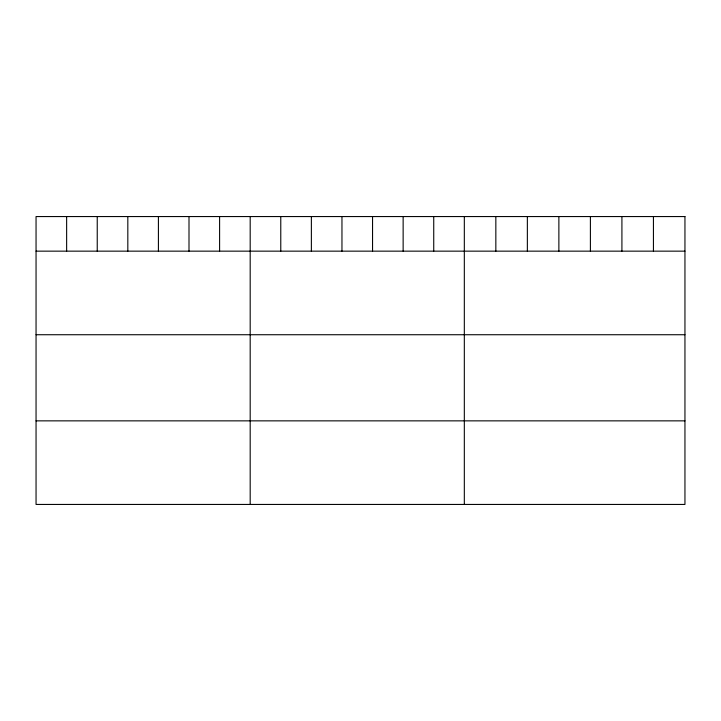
<?xml version="1.0" encoding="UTF-8"?>
<svg xmlns="http://www.w3.org/2000/svg" width="721" height="721" viewBox="0 0 721 721"><rect width="100%" height="100%" fill="white"/><g stroke="black" fill="none" stroke-linecap="round" stroke-linejoin="round"><path stroke-width="1.08" d="M36.05 251.151L684.95 251.151M36.05 334.733L684.95 334.733M36.05 420.857L684.95 420.857M653.433 216.561L653.433 251.151M621.917 216.561L621.917 251.151M590.4 216.561L590.4 251.151M558.874 216.561L558.874 251.151M527.357 216.561L527.357 251.151M495.841 216.561L495.841 251.151M464.324 216.561L464.324 504.439M433.736 216.561L433.736 251.151M403.138 216.561L403.138 251.151M372.55 216.561L372.55 251.151M341.961 216.561L341.961 251.151M311.373 216.561L311.373 251.151M280.775 216.561L280.775 251.151M250.187 216.561L250.187 504.439M219.599 216.561L219.599 251.151M189.001 216.561L189.001 251.151M158.413 216.561L158.413 251.151M127.824 216.561L127.824 251.151M97.236 216.561L97.236 251.151M66.638 216.561L66.638 251.151M684.95 216.561L36.05 216.561L36.05 504.439L684.95 504.439L684.95 216.561"/></g></svg>
